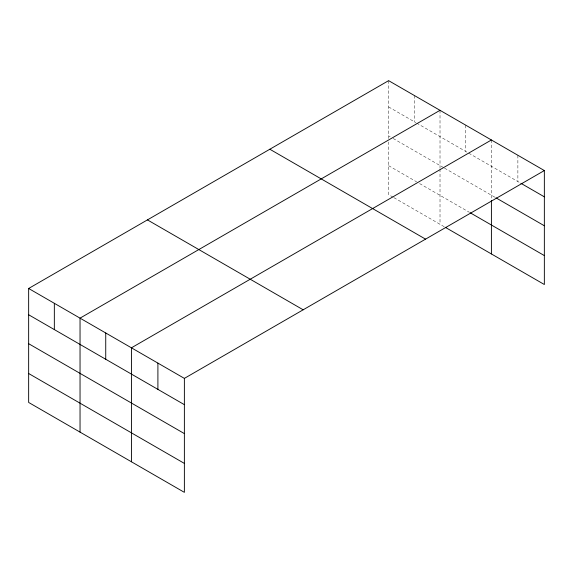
<?xml version="1.0" encoding="UTF-8"?>
<svg xmlns="http://www.w3.org/2000/svg" width="573" height="573" viewBox="0 0 573 573"><rect width="100%" height="100%" fill="white"/><g stroke="black" fill="none" stroke-linecap="round" stroke-linejoin="round"><path stroke-width="0.43" stroke-dasharray="2.87 2.15" d="M388.623 106.929L415.833 122.636M416.585 123.073L520.148 182.859M388.623 135.865L390.134 136.739M393.157 138.48L443.796 167.717M444.548 168.154L495.187 197.384M388.623 165.676L416.585 181.82M419.608 183.568L469.488 212.361M393.157 197.234L388.623 194.612L388.623 142.004M393.916 197.671L444.548 226.901M517.877 155.269L517.877 181.548M491.405 139.984L491.405 199.59M465.706 125.15L465.706 151.43M440.014 110.317L440.014 168.168M440.014 169.042L440.014 224.287M414.322 95.483L414.322 121.763M388.623 80.65L388.623 138.494"/><path stroke-width="0.86" d="M544.35 170.553L388.623 80.65L28.65 288.477L28.65 402.447L184.377 492.35L184.377 378.388L544.35 170.553L544.35 284.523L445.307 227.338M440.014 110.317L80.041 318.144L80.041 432.114M491.405 139.984L131.425 347.818L131.425 461.781M520.9 183.296L544.35 196.833M495.939 197.821L544.35 225.769M470.247 212.798L544.35 255.587M269.833 149.231L425.56 239.142M147.44 219.896L303.167 309.8M28.65 288.477L184.377 378.388M28.65 314.756L184.377 404.667M28.65 343.693L184.377 433.603M28.65 373.51L184.377 463.414M491.405 200.464L491.405 253.954M157.904 363.103L157.904 389.382M105.733 332.985L105.733 359.264M54.342 303.31L54.342 329.59"/></g></svg>
